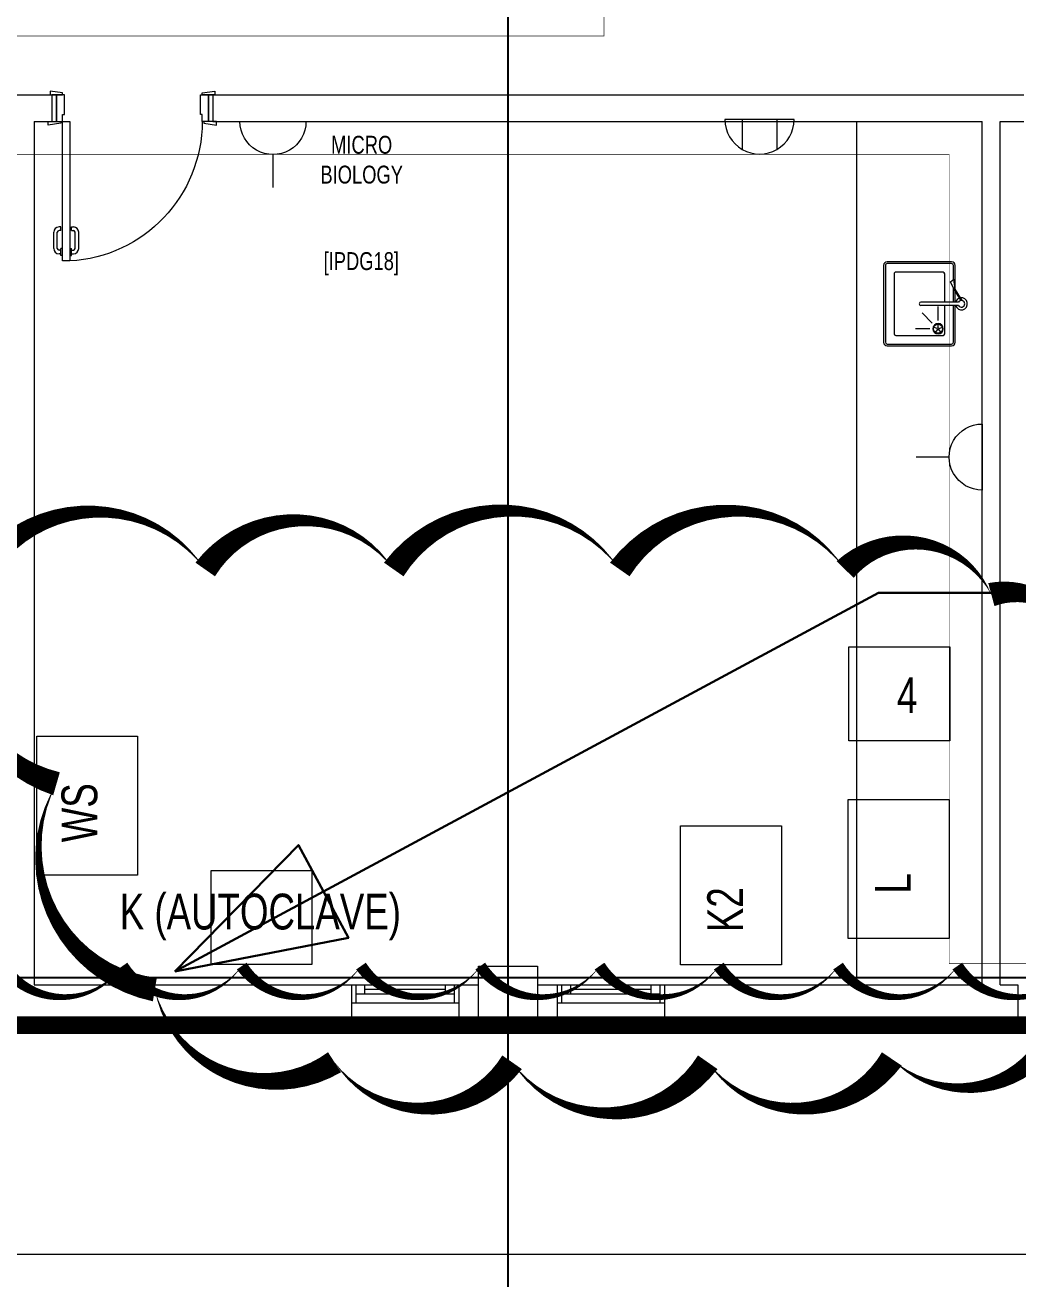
# Model space of a CAD drawing. Header units: metres. Extents: x 75097 to 220695, y -1557923 to -1361206.
# Drawn here: x 199813 to 205363, y -1471321 to -1464314 of the extents above; entities that cross this region are included whole.
import ezdxf

# ---------------------------------------------------------------- set-up
doc = ezdxf.new("R2010")
doc.units = ezdxf.units.M
doc.linetypes.add('DASHED2', pattern=[0.375, 0.25, -0.125])
doc.layers.get('0').update_dxf_attribs({"lineweight": 0})
for name, color, linetype, lineweight in [('A-100 - Copy$0$72_EGR_BASE_TEXT', 8, 'Continuous', 0), ('A-100 - Copy$0$Aluminum', 8, 'Continuous', 0), ('A-100 - Copy$0$Medical Equipment and Furniture', 8, 'Continuous', 0), ('A-100 - Copy$0$Proj', 8, 'Continuous', 0), ('A-100 - Copy$0$SANIT', 8, 'Continuous', 0), ('A-100 - Copy$0$Structure', 8, 'Continuous', 9), ('A-100 - Copy$0$Walls', 8, 'Continuous', 0), ('A-100 - Copy$0$Wooden Joinery', 8, 'Continuous', 0), ('E-LG', 245, 'Continuous', 30), ('Medical Equipment and Furniture', 8, 'Continuous', 0)]:
    doc.layers.add(name, color=color, linetype=linetype, lineweight=lineweight)
doc.layers.add('A-100 - Copy$0$axes', color=8, linetype='Continuous')
for name, color, linetype, lineweight, true_color in [('E-POWR', 7, 'Continuous', 9, 0x4e7e3e), ('EXF', 7, 'Continuous', 0, 0x4e7e3e), ('REV 01', 7, 'Continuous', 0, 0xe41b4d)]:
    doc.layers.add(name, color=color, linetype=linetype, lineweight=lineweight, true_color=true_color)
doc.styles.add('A-100 - Copy$0$X3G_ENTITY_2587EA', font='swisscl.ttf', dxfattribs={"height": 200})
doc.styles.add('X3G_ENTITY_2587EA', font='swisscl.ttf', dxfattribs={"height": 200})

# ---------------------------------------------------------------- blocks, each defined once
blk = doc.blocks.new('NORMAL SOCKET')
at = {"layer": 'E-POWR'}
for p, q in [((0, 308), (0, 615)), ((-308, 0), (308, 0))]:
    blk.add_line(p, q, dxfattribs=at)
blk.add_ellipse((0, 0), major_axis=(33, 306), ratio=1, start_param=4.81904, end_param=7.960633, dxfattribs=at)
blk = doc.blocks.new('MECH UPDATED')
at = {"layer": 'EXF', "color": 85, "elevation": 0}
for points in [[(101035.6, -1363352.2), (101035.5, -1363739)], [(101035.6, -1363448.9), (101203.1, -1363448.9)], [(101035.5, -1363642.3), (101203, -1363642.4)]]:
    blk.add_lwpolyline(points, dxfattribs=at)
at = {"layer": 'EXF', "color": 85}
blk.add_arc((101035.5, -1363545.6, 0), 193.4, 269.98538, 89.98538, dxfattribs=at)
blk = doc.blocks.new('A-100 - Copy$0$A$C72370EFE')
at = {"layer": 'A-100 - Copy$0$Wooden Joinery'}
for p, q in [((-0.05, -0.07), (-0.05, -0.16)), ((-0.03, -0.07), (-0.03, -0.16)), ((-0.01, -0.04), (-0.02, -0.04)), ((-0.01, -0.06), (-0.02, -0.06)), ((-0.01, -0.03), (-0.01, -0.07)), ((0, -0.03), (-0.01, -0.03)), ((0, -0.07), (-0.01, -0.07)), ((0.04, -0.03), (0.05, -0.03)), ((0.04, -0.07), (0.05, -0.07)), ((0.05, -0.03), (0.05, -0.07)), ((0.05, -0.04), (0.06, -0.04)), ((0.05, -0.06), (0.06, -0.06)), ((0.07, -0.07), (0.07, -0.16)), ((0.09, -0.07), (0.09, -0.16)), ((-0.01, -0.17), (-0.02, -0.17)), ((-0.01, -0.19), (-0.02, -0.19)), ((-0.01, -0.17), (-0.01, -0.19)), ((0.05, -0.17), (0.06, -0.17)), ((0.05, -0.17), (0.05, -0.19)), ((0.05, -0.19), (0.06, -0.19))]:
    blk.add_line(p, q, dxfattribs=at)
for centre, radius, start, end in [((-0.02, -0.07), 0.03, 90, 180), ((-0.02, -0.07), 0.01, 90, 180), ((0.06, -0.07), 0.03, 0, 90), ((0.06, -0.07), 0.01, 0, 90), ((-0.02, -0.16), 0.03, 180, 270), ((-0.02, -0.16), 0.01, 180, 270), ((0.06, -0.16), 0.01, 270, 0), ((0.06, -0.16), 0.03, 270, 0)]:
    blk.add_arc(centre, radius, start, end, dxfattribs=at)
blk = doc.blocks.new('A-100 - Copy$0$DR1')
at = {"layer": 'A-100 - Copy$0$Wooden Joinery', "elevation": 0}
for points in [[(1743402.9, 41721.9), (1743392.9, 41721.9), (1743382.9, 41791.9), (1743402.9, 41791.9)], [(1743552.9, 41731.9), (1743562.9, 41731.9), (1743572.9, 41801.9), (1743552.9, 41801.9)], [(1743552.9, 41681.9), (1744331.9, 41681.9), (1744331.9, 41721.9), (1743552.9, 41721.9)], [(1743402.9, 40941.9), (1743392.9, 40941.9), (1743382.9, 40871.9), (1743402.9, 40871.9)], [(1743552.9, 40931.9), (1743562.9, 40931.9), (1743572.9, 40861.9), (1743552.9, 40861.9)]]:
    blk.add_lwpolyline(points, close=True, dxfattribs=at)
for points in [[(1743552.9, 41756.9), (1743402.9, 41756.9), (1743402.9, 41781.9), (1743552.9, 41781.9), (1743552.9, 41756.9)], [(1743552.9, 41756.9), (1743552.9, 41721.9), (1743512.9, 41721.9), (1743512.9, 41711.9), (1743402.9, 41711.9), (1743402.9, 41756.9), (1743552.9, 41756.9)], [(1743552.9, 40906.9), (1743552.9, 40941.9), (1743512.9, 40941.9), (1743512.9, 40951.9), (1743402.9, 40951.9), (1743402.9, 40906.9), (1743552.9, 40906.9)], [(1743552.9, 40906.9), (1743402.9, 40906.9), (1743402.9, 40881.9), (1743552.9, 40881.9), (1743552.9, 40906.9)]]:
    blk.add_lwpolyline(points, dxfattribs=at)
at = {"layer": 'A-100 - Copy$0$Wooden Joinery'}
blk.add_arc((1743552.9, 41721.9, 0), 780, 270, 357.0603, dxfattribs=at)
at = {"layer": 'A-100 - Copy$0$Wooden Joinery', "xscale": -999.9999999998856, "yscale": 999.9999999998856, "zscale": 999.9999999998854, "rotation": 270}
blk.add_blockref('A-100 - Copy$0$A$C72370EFE', (1744331.9, 41681.9, 0), dxfattribs=at)
blk = doc.blocks.new('A-100 - Copy$0$BMED-S-S DROP-IN SINK 45-38')
at = {"layer": 'A-100 - Copy$0$SANIT'}
for p, q in [((-18.3, 4.2), (-81.8, -35.6)), ((-235, -54.7), (-235, -414.7)), ((-225, -54.7), (-225, -414.7)), ((-80.4, -34.7), (-215, -34.7)), ((-135.3, -44.7), (-215, -44.7)), ((-81.8, -35.6), (-136.9, -42.7)), ((-122.2, -61.3), (-136.9, -42.7)), ((-79.3, -39.6), (-122.2, -61.3)), ((-18.7, -1.6), (-79.3, -39.6)), ((-9.4, -16.2), (-9.4, -226.2)), ((9.4, -16.2), (9.4, -226.2)), ((215, -34.7), (9.4, -34.7)), ((215, -44.7), (9.4, -44.7)), ((225, -414.7), (225, -54.7)), ((235, -414.7), (235, -54.7)), ((94, -130.7), (14, -130.7)), ((107.2, -162.5), (50.6, -219.1)), ((139, -175.7), (139, -255.7)), ((-215, -424.7), (215, -424.7)), ((-215, -434.7), (215, -434.7))]:
    blk.add_line(p, q, dxfattribs=at)
at = {"layer": 'A-100 - Copy$0$SANIT', "ltscale": 250}
for p, q in [((-177, -102.7), (-177, -366.7)), ((-9.4, -92.7), (-167, -92.7)), ((167, -92.7), (9.4, -92.7)), ((177, -366.7), (177, -102.7)), ((-167, -376.7), (167, -376.7))]:
    blk.add_line(p, q, dxfattribs=at)
at = {"layer": 'A-100 - Copy$0$SANIT'}
for points in [[(-9.4, -44.7), (-89.5, -44.7)], [(-9.4, -34.7), (-71.6, -34.7)], [(134, -130.7), (110, -130.7)], [(137.5, -126), (130, -103.1)], [(137.5, -135.5), (130, -158.3)], [(143, -127.8), (162.5, -113.7)], [(143, -133.7), (162.5, -147.8)]]:
    blk.add_lwpolyline(points, dxfattribs=at)
for points in [[(139, -159.7, 1), (139, -101.7, 1)], [(139, -135.7, 1), (139, -125.7, 1)]]:
    blk.add_lwpolyline(points, format="xyb", close=True, dxfattribs=at)
for radius in [26, 25]:
    blk.add_circle((139, -130.7), radius, dxfattribs=at)
for centre, radius, start, end in [((0, 0), 33.7, 286.12448, 188.93571), ((0, 0), 18.8, 299.99685, 239.99685), ((-215, -54.7), 20, 90, 180), ((-215, -54.7), 10, 90, 180), ((0, 0), 33.7, 197.35559, 253.86923), ((215, -54.7), 20, 0, 90), ((215, -54.7), 10, 0, 90), ((0, -226.2), 9.38, 179.99685, 359.99685), ((-215, -414.7), 20, 180, 270), ((-215, -414.7), 10, 180, 270), ((215, -414.7), 10, 270, 0), ((215, -414.7), 20, 270, 0)]:
    blk.add_arc(centre, radius, start, end, dxfattribs=at)
at = {"layer": 'A-100 - Copy$0$SANIT', "ltscale": 250}
for centre, start, end in [((-167, -102.7), 90.00945, 180.00945), ((167, -102.7), 0, 90), ((-167, -366.7), 180, 270), ((167, -366.7), 270, 0)]:
    blk.add_arc(centre, 10, start, end, dxfattribs=at)
blk = doc.blocks.new('A-100 - Copy')
at = {"layer": 'A-100 - Copy$0$Aluminum'}
for p, q in [((201638.3, -1469677.7, 0), (202238.3, -1469677.7, 0)), ((201663.3, -1469777.7, 0), (201663.3, -1469677.7, 0)), ((201663.3, -1469727.7, 0), (202213.3, -1469727.7, 0)), ((201713.3, -1469727.7, 0), (201713.3, -1469677.7, 0)), ((202163.3, -1469702.7, 0), (201713.3, -1469702.7, 0)), ((202163.3, -1469727.7, 0), (202163.3, -1469677.7, 0)), ((202213.3, -1469777.7, 0), (202213.3, -1469677.7, 0)), ((202788.3, -1469677.7, 0), (203388.3, -1469677.7, 0)), ((202813.3, -1469777.7, 0), (202813.3, -1469677.7, 0)), ((202813.3, -1469727.7, 0), (203363.3, -1469727.7, 0)), ((202863.3, -1469727.7, 0), (202863.3, -1469677.7, 0)), ((203313.3, -1469702.7, 0), (202863.3, -1469702.7, 0)), ((203313.3, -1469727.7, 0), (203313.3, -1469677.7, 0)), ((203363.3, -1469777.7, 0), (203363.3, -1469677.7, 0)), ((201638.3, -1469777.7, 0), (202238.3, -1469777.7, 0)), ((202788.3, -1469777.7, 0), (203388.3, -1469777.7, 0))]:
    blk.add_line(p, q, dxfattribs=at)
at = {"layer": 'A-100 - Copy$0$axes'}
for p, q in [((202513.3, -1477297.4, 0), (202513.3, -1451192.7, 0)), ((215795, -1469637.7, 2.4), (83877.8, -1469637.7, 2.4))]:
    blk.add_line(p, q, dxfattribs=at)
at = {"layer": 'A-100 - Copy$0$Medical Equipment and Furniture'}
blk.add_line((204463.3, -1469632.7, 0), (204463.3, -1464852.7, 0), dxfattribs=at)
at = {"layer": 'A-100 - Copy$0$Proj'}
for p, q in [((201638.3, -1469902.7, 0), (202238.3, -1469902.7, 0)), ((202788.3, -1469902.7, 0), (203388.3, -1469902.7, 0))]:
    blk.add_line(p, q, dxfattribs=at)
blk.add_lwpolyline([(188053.3, -1469902.7), (188053.3, -1471182.7), (211678.3, -1471182.7), (211678.3, -1453692.7), (188053.3, -1453692.7), (188053.3, -1454972.7)], dxfattribs=at)
at = {"layer": 'A-100 - Copy$0$Structure', "elevation": 0}
blk.add_lwpolyline([(202348.3, -1469572.7), (202678.3, -1469572.7), (202678.3, -1469902.7), (202348.3, -1469902.7)], close=True, dxfattribs=at)
at = {"layer": 'A-100 - Copy$0$Walls'}
for p, q in [((199963.3, -1464702.7, 0), (199963.3, -1464852.7, 0)), ((200863.3, -1464702.7, 0), (200863.3, -1464852.7, 0)), ((205163.3, -1469677.7, 0), (205163.3, -1464852.7, 0)), ((205263.3, -1469677.7, 0), (205263.3, -1464852.7, 0)), ((199863.3, -1469677.7, 0), (201638.3, -1469677.7, 0)), ((201638.3, -1469677.7, 0), (201638.3, -1469902.7, 0)), ((202238.3, -1469677.7, 0), (202348.3, -1469677.7, 0)), ((202238.3, -1469677.7, 0), (202238.3, -1469902.7, 0)), ((202678.3, -1469677.7, 0), (202788.3, -1469677.7, 0)), ((202788.3, -1469677.7, 0), (202788.3, -1469902.7, 0)), ((203388.3, -1469677.7, 0), (205163.3, -1469677.7, 0)), ((203388.3, -1469677.7, 0), (203388.3, -1469902.7, 0)), ((205263.3, -1469677.7, 0), (205363.3, -1469677.7, 0)), ((205363.3, -1469677.7, 0), (205363.3, -1469902.7, 0)), ((199663.3, -1469902.7, 0), (201638.3, -1469902.7, 0)), ((202238.3, -1469902.7, 0), (202348.3, -1469902.7, 0)), ((202678.3, -1469902.7, 0), (202788.3, -1469902.7, 0)), ((203388.3, -1469902.7, 0), (205363.3, -1469902.7, 0))]:
    blk.add_line(p, q, dxfattribs=at)
at = {"layer": 'A-100 - Copy$0$Walls', "elevation": 0}
blk.add_lwpolyline([(199863.3, -1464852.7), (199863.3, -1469677.7)], dxfattribs=at)
at = {"layer": 'A-100 - Copy$0$Walls'}
for points in [[(195178.3, -1464702.7, 0), (199963.3, -1464702.7, 0)], [(200863.3, -1464702.7, 0), (202578.3, -1464702.7, 0)], [(200863.3, -1464702.7, 0), (205396.7, -1464702.7, 0)], [(199863.3, -1464852.7, 0), (199963.3, -1464852.7, 0)], [(200863.3, -1464852.7, 0), (205163.3, -1464852.7, 0)], [(205263.3, -1464852.7, 0), (205396.7, -1464852.7, 0)]]:
    blk.add_polyline3d(points, dxfattribs=at)
at = {"layer": 'A-100 - Copy$0$Medical Equipment and Furniture', "rotation": 270}
blk.add_blockref('A-100 - Copy$0$BMED-S-S DROP-IN SINK 45-38', (205047.3, -1465871.5), dxfattribs=at)
at = {"layer": 'A-100 - Copy$0$Wooden Joinery', "xscale": -1.000000000000003, "rotation": 90}
blk.add_blockref('A-100 - Copy$0$DR1', (241745.2, 278700.2, 0), dxfattribs=at)
at = {"layer": 'A-100 - Copy$0$72_EGR_BASE_TEXT', "char_height": 100, "attachment_point": 2, "style": 'A-100 - Copy$0$X3G_ENTITY_2587EA'}
for s, insert in [('MICRO^M^JBIOLOGY', (201694.8, -1464932.6)), ('[IPDG18]', (201692.7, -1465582.7))]:
    blk.add_mtext(s, dxfattribs=dict(at, insert=insert))

msp = doc.modelspace()

# ---------------------------------------------------------------- linework, layer by layer
at = {"layer": 'E-POWR', "color": 240, "linetype": 'DASHED2', "ltscale": 500, "true_color": 0xf10e52, "const_width": 100, "elevation": 0}
msp.add_lwpolyline([(159393.3, -1448612.7), (159393.3, -1454972.7), (147820.4, -1454991.2), (147948, -1460991.2), (148420.5, -1460972.7), (148420.5, -1466760.4), (151756.7, -1466760.4), (151498.3, -1475532.7), (159048.3, -1475532.7), (159048.3, -1476893.7), (174041.3, -1476822.7), (174041.3, -1469902.7), (209947.3, -1469902.7), (209947.3, -1454972.7), (173995.3, -1454972.7), (173978.3, -1451323.8), (179573.3, -1451323.8), (179573.3, -1448020.8), (173978.3, -1448045.7)], dxfattribs=at)
at = {"layer": 'E-POWR', "const_width": 3, "elevation": 0}
msp.add_lwpolyline([(195487.6, -1465036.2), (194396.3, -1465036.2), (194396.3, -1469493.1), (197281, -1469493.1), (199578.7, -1469496.5), (199578.7, -1465036.2), (204978.7, -1465036.2), (204978.7, -1469559.1), (209423.4, -1469559.1), (209423.4, -1465157.9), (209423.4, -1465037.3), (206728.8, -1465037.3)], dxfattribs=at)

# ---------------------------------------------------------------- block references
at = {"layer": 'E-POWR', "color": 85, "xscale": -0.6, "yscale": 0.6, "zscale": 0.6}
for p, rotation in [((201198.9, -1464852.7, 0), 180), ((205163.3, -1466727.9, 0), 90)]:
    msp.add_blockref('NORMAL SOCKET', p, dxfattribs=dict(at, rotation=rotation))
at = {"layer": 'EXF', "color": 85, "rotation": 270}
msp.add_blockref('MECH UPDATED', (1567464.6, -1363806.1, 0), dxfattribs=at)

# ---------------------------------------------------------------- next in the draw order: block references
msp.add_blockref('A-100 - Copy', (0, 0))

# ---------------------------------------------------------------- next in the draw order: linework, layer by layer
at = {"layer": 'E-LG', "color": 240, "true_color": 0xed1254}
msp.add_lwpolyline([(199579.9, -1467356.1, 0, 133.3, 0.520567), (199989.1, -1468553.5, 0, 133.3, 0.520567), (200538.8, -1469703.7, 0, 133.3, 0.520567), (201543.1, -1470110, 0, 133.3, 0.520567), (202535.7, -1470110, 0, 133.3, 0.520567), (203629.4, -1470110, 0, 133.3, 0.520567), (204658.4, -1470091.5, 0, 133.3, 0.520567), (205579.5, -1469916.5, 0, 133.3, 0.520567), (206233.9, -1469449.1, 0, 133.3, 0.520567), (205953.7, -1468606.2, 0, 133.3, 0.520567), (205728.3, -1467928.1, 0, 133.3, 0.520567), (205214.8, -1467496.4, 0, 133.3, 0.520567), (204397.3, -1467356.1, 0, 133.3, 0.520567), (203137.6, -1467356.1, 0, 133.3, 0.520567), (201874.2, -1467356.1, 0, 133.3, 0.520567), (200820.3, -1467356.1, 0, 133.3, 0.520567)], format="xyseb", close=True, dxfattribs=at)
at = {"layer": 'E-LG', "color": 1, "elevation": 0}
for points in [[(200650.1, -1469602.9), (204583.1, -1467485.7)], [(204583.1, -1467485.7), (207933.7, -1467485.7)], [(200650.1, -1469602.9), (201342, -1468896.6), (201481.4, -1469155.5)], [(200650.1, -1469602.9), (201620.7, -1469414.3), (201481.4, -1469155.5)]]:
    msp.add_lwpolyline(points, dxfattribs=at)
at = {"layer": 'E-POWR', "const_width": 3, "elevation": 0}
msp.add_lwpolyline([(194362.9, -1469264), (194473.4, -1469081.4), (199498.1, -1469081.4), (199498.1, -1468875.7), (199578.7, -1468756.5), (199489.1, -1468639.1), (199489.1, -1465744.2), (199576.5, -1465642.7), (199479.5, -1465559.2), (199479.5, -1464375.3), (203048.9, -1464375.3), (203048.9, -1462217.4), (202862.9, -1462082.1), (203043.5, -1461993.2), (203043.5, -1460641.1), (204941.3, -1460641.1), (205053.7, -1460617.3), (205194.6, -1460656.7), (207669.5, -1460656.7)], dxfattribs=at)
at = {"layer": 'Medical Equipment and Furniture', "elevation": 0}
for points in [[(204418.3, -1467788.7), (204982.1, -1467788.7), (204982.1, -1468314), (204418.3, -1468314)], [(199878.5, -1468287.5), (200442.3, -1468287.5), (200442.3, -1469063.5), (199878.5, -1469063.5)], [(204414.9, -1468641.5), (204978.7, -1468641.5), (204978.7, -1469417.5), (204414.9, -1469417.5)], [(203477.2, -1468788.8), (204041, -1468788.8), (204041, -1469564.8), (203477.2, -1469564.8)], [(200852.8, -1469037.7), (201416.5, -1469037.7), (201416.5, -1469562.9), (200852.8, -1469562.9)]]:
    msp.add_lwpolyline(points, close=True, dxfattribs=at)
at = {"layer": 'REV 01', "color": 3}
msp.add_lwpolyline([(205690.9, -1469572.7, 0, 66.7, -0.520567), (205024.2, -1469572.7, 0, 66.7, -0.520567), (204357.5, -1469572.7, 0, 66.7, -0.520567), (203690.8, -1469572.7, 0, 66.7, -0.520567), (203024.2, -1469572.7, 0, 66.7, -0.520567), (202357.5, -1469572.7, 0, 66.7, -0.520567), (201690.8, -1469572.7, 0, 66.7, -0.520567), (201024.1, -1469572.7, 0, 66.7, -0.520567), (200357.4, -1469572.7, 0, 66.7, -0.520567), (199690.8, -1469572.7, 0, 66.7, -0.520567)], format="xyseb", dxfattribs=at)

# ---------------------------------------------------------------- next in the draw order: texts
at = {"layer": 'Medical Equipment and Furniture', "char_height": 200, "attachment_point": 2, "style": 'X3G_ENTITY_2587EA'}
for s, insert in [('4', (204744.1, -1467958.7, 0)), ('K (AUTOCLAVE)', (201128.5, -1469167.9, 0))]:
    msp.add_mtext(s, dxfattribs=dict(at, insert=insert))
at = {"layer": 'Medical Equipment and Furniture', "char_height": 200, "attachment_point": 2, "rotation": 90, "style": 'X3G_ENTITY_2587EA'}
for s, insert in [('WS', (200017, -1468715.8, 0)), ('L', (204564.5, -1469110.2, 0)), ('K2', (203626.8, -1469257.5, 0))]:
    msp.add_mtext(s, dxfattribs=dict(at, insert=insert))

doc.saveas('drawing.dxf')
